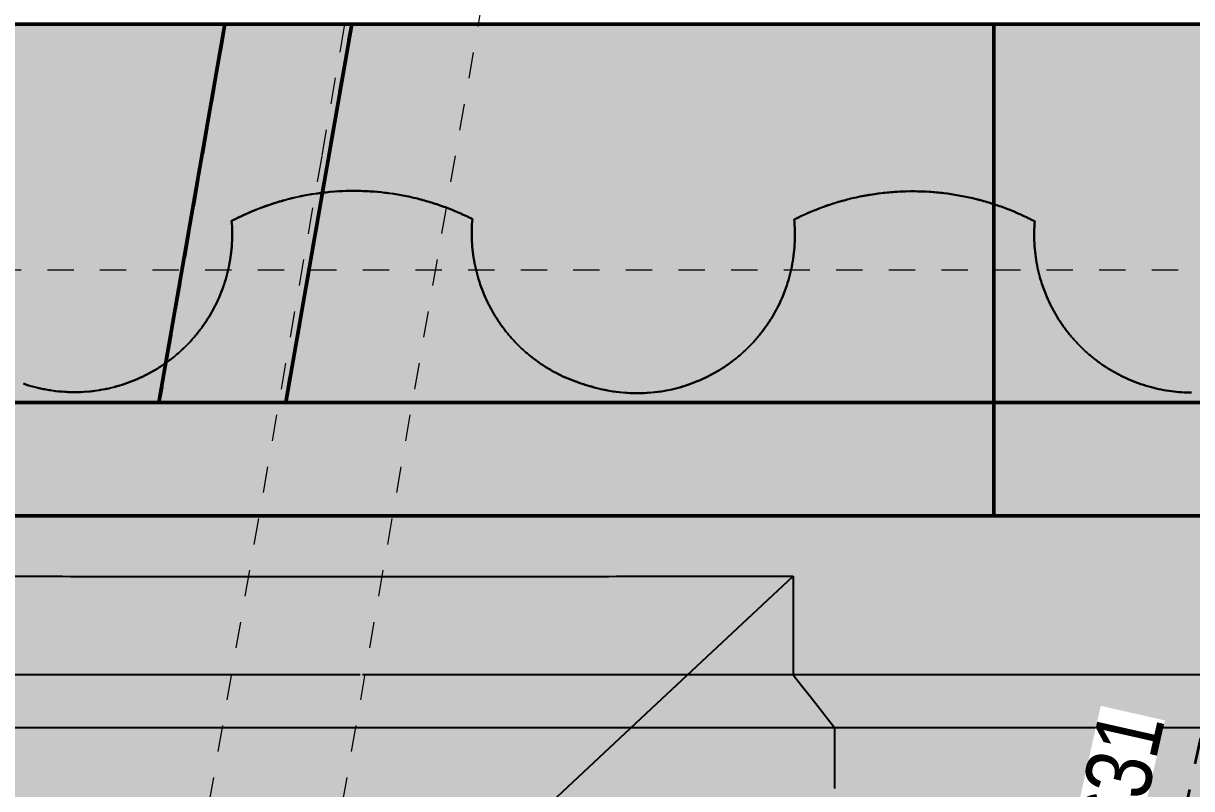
# Model space of a CAD drawing. Header units: metres. Extents: x -1161 to -1081, y 0 to 563.
# Drawn here: x -1126.315 to -1121.872, y 543.145 to 546.057 of the extents above; entities that cross this region are included whole.
import ezdxf

# ---------------------------------------------------------------- set-up
doc = ezdxf.new("R2010")
doc.units = ezdxf.units.M
for name, pattern in [('ControlLine', [0.02, 0.0125, -0.0025, 0.0025, -0.0025]), ('Dash - Tight', [0.0045, 0.003, -0.0015]), ('JacobsDash', [0.0045, 0.003, -0.0015]), ('JacobsGridLine', [0.0145, 0.01, -0.001, 0.0025, -0.001])]:
    doc.linetypes.add(name, pattern=pattern)
for name, color, linetype, lineweight in [('A-DETL', 7, 'Continuous', 13), ('A-DETL-GENF', 7, 'Continuous', 9), ('A-FLOR', 7, 'Continuous', 50), ('A-GENM', 7, 'Continuous', 35), ('G-ANNO-TEXT', 7, 'Continuous', 9), ('S-BEAM', 7, 'Continuous', 50), ('S-GRID', 7, 'Continuous', 9)]:
    doc.layers.add(name, color=color, linetype=linetype, lineweight=lineweight)
doc.styles.add('Arial Narrow_2', font='ARIALN.TTF', dxfattribs={"height": 0.25})

# ---------------------------------------------------------------- blocks, each defined once
blk = doc.blocks.new('T2DPAA-T2D-PWA-RW-M2D-000002_ControlLinesMinor_rvt-1-DRG-2873121 - DECK SLAB GENERAL ARRANGEMENT PLAN')
at = {"layer": 'A-DETL', "color": 150, "linetype": 'ControlLine', "lineweight": 35, "true_color": 0x0080ff}
blk.add_arc((-906.7582, 497.0745), 220, 166.350456, 170.117063, dxfattribs=at)
blk = doc.blocks.new('Top of Pavement - RL A - Top of Pavement - RL A-68818558-DRG-2873121 - DECK SLAB GENERAL ARRANGEMENT PLAN')
at = {"layer": 'A-GENM', "color": 9, "lineweight": 25, "true_color": 0xbebebe}
for points, knots in [([(136.3804, 26.9072), (136.348, 27.0292), (136.2796, 27.2867), (136.1752, 27.6797), (136.0671, 28.0862), (135.9591, 28.4927), (135.8511, 28.8992), (135.743, 29.3057), (135.635, 29.7122), (135.527, 30.1187), (135.4189, 30.5252), (135.3109, 30.9317), (135.2029, 31.3382), (135.0949, 31.7447), (134.9868, 32.1512), (134.8788, 32.5577), (134.7708, 32.9642), (134.6627, 33.3707), (134.5547, 33.7772), (134.4467, 34.1837), (134.3386, 34.5902), (134.2306, 34.9967), (134.1226, 35.4032), (134.0146, 35.8097), (133.9065, 36.2162), (133.7985, 36.6227), (133.6905, 37.0292), (133.5824, 37.4357), (133.4744, 37.8422), (133.3664, 38.2487), (133.2584, 38.6551), (133.1503, 39.0616), (133.0423, 39.4681), (132.9343, 39.8746), (132.8262, 40.2811), (132.7182, 40.6876), (132.6462, 40.9586), (132.6102, 41.0941)], [-0.4939315, -0.4939315, -0.4939315, -0.4939315, -0.4913295, -0.4884393, -0.4855491, -0.482659, -0.4797688, -0.4768786, -0.4739884, -0.4710983, -0.4682081, -0.4653179, -0.4624277, -0.4595376, -0.4566474, -0.4537572, -0.4508671, -0.4479769, -0.4450867, -0.4421965, -0.4393064, -0.4364162, -0.433526, -0.4306358, -0.4277457, -0.4248555, -0.4219653, -0.4190751, -0.416185, -0.4132948, -0.4104046, -0.4075145, -0.4046243, -0.4017341, -0.3988439, -0.3959538, -0.3930636, -0.3930636, -0.3930636, -0.3930636]), ([(136.8233, 25.2407), (136.7873, 25.3762), (136.7153, 25.6472), (136.6073, 26.0537), (136.4992, 26.4602), (136.4244, 26.7419), (136.3855, 26.8882), (136.3826, 26.8989)], [-0.50578035, -0.50578035, -0.50578035, -0.50578035, -0.50289017, -0.5, -0.49710983, -0.49421965, -0.49399048, -0.49399048, -0.49399048, -0.49399048]), ([(136.1969, 26.8199), (136.2329, 26.6844), (136.3049, 26.4134), (136.4129, 26.0069), (136.521, 25.6004), (136.629, 25.194), (136.737, 24.7875), (136.845, 24.381), (136.953, 23.9745), (137.0611, 23.5681), (137.1691, 23.1616), (137.2771, 22.7551), (137.3851, 22.3486), (137.4784, 21.9978), (137.5356, 21.7825), (137.5568, 21.7027)], [0.49421965, 0.49421965, 0.49421965, 0.49421965, 0.49710983, 0.5, 0.50289017, 0.50578035, 0.50867052, 0.51156069, 0.51445087, 0.51734104, 0.52023121, 0.52312139, 0.52601156, 0.52890173, 0.53060437, 0.53060437, 0.53060437, 0.53060437]), ([(137.75, 21.7537), (137.7292, 21.832), (137.6724, 22.0458), (137.5795, 22.3952), (137.4715, 22.8017), (137.3635, 23.2082), (137.2554, 23.6147), (137.1474, 24.0212), (137.0394, 24.4277), (136.9314, 24.8342), (136.8593, 25.1052), (136.8233, 25.2407)], [-0.53057242, -0.53057242, -0.53057242, -0.53057242, -0.52890173, -0.52601156, -0.52312139, -0.52023121, -0.51734104, -0.51445087, -0.51156069, -0.50867052, -0.50578035, -0.50578035, -0.50578035, -0.50578035])]:
    blk.add_open_spline(points, degree=3, knots=knots, dxfattribs=at)
for points in [[(135.7648, 28.4458), (135.8008, 28.3103), (135.8728, 28.0393), (135.9448, 27.7683), (135.9808, 27.6328)], [(135.9808, 27.6328), (136.0168, 27.4973), (136.0889, 27.2264), (136.1609, 26.9554), (136.1969, 26.8199)]]:
    blk.add_open_spline(points, degree=3, dxfattribs=at)
blk = doc.blocks.new('T2DPAA-T2D-C3S-RS-M3D-100334_rvt-1-DRG-2873121 - DECK SLAB GENERAL ARRANGEMENT PLAN')
at = {"layer": 'A-GENM', "color": 254, "lineweight": 25, "true_color": 0xd1d1d1}
for p, q in [((-1123.9254, 543.4497), (-1123.3867, 543.9532)), ((-1124.5413, 542.8742), (-1123.9259, 543.4493))]:
    blk.add_line(p, q, dxfattribs=at)
at = {"layer": 'A-GENM', "color": 9, "lineweight": 25, "true_color": 0xbebebe}
blk.add_line((-1123.2301, 543.3779), (-1123.2301, 543.145), dxfattribs=at)
at = {"layer": 'A-GENM', "color": 9, "lineweight": 25, "true_color": 0xbebebe, "flags": 128}
for points in [[(-1123.3867, 543.9532), (-1123.3867, 543.8781), (-1123.3867, 543.803), (-1123.3867, 543.7279), (-1123.3867, 543.6529), (-1123.3867, 543.5778)], [(-1123.3867, 543.5778), (-1123.3554, 543.5378), (-1123.3241, 543.4978), (-1123.2927, 543.4579), (-1123.2614, 543.4179), (-1123.2301, 543.3779)]]:
    blk.add_lwpolyline(points, dxfattribs=at)
at = {"layer": 'A-GENM', "color": 9, "lineweight": 25, "true_color": 0xbebebe}
for points, knots in [([(-1125.5227, 545.3049), (-1125.4484, 545.3439), (-1125.2899, 545.4031), (-1125.0469, 545.4288), (-1124.8702, 545.4054), (-1124.7803, 545.3803), (-1124.7625, 545.3748)], [-1, -1, -1, -1, -0.7352941, -0.4705882, -0.2352941, -0.1764706, -0.1764706, -0.1764706, -0.1764706]), ([(-1123.3837, 545.3104), (-1123.3088, 545.3482), (-1123.1495, 545.4049), (-1122.9063, 545.4269), (-1122.7301, 545.4007), (-1122.6407, 545.3743), (-1122.623, 545.3685)], [-1, -1, -1, -1, -0.7352941, -0.4705882, -0.2352941, -0.1764706, -0.1764706, -0.1764706, -0.1764706]), ([(-1124.6071, 545.312), (-1124.6097, 545.2841), (-1124.6105, 545.242), (-1124.607, 545.2001), (-1124.6053, 545.1862)], [-1, -1, -1, -1, -0.9, -0.85, -0.85, -0.85, -0.85]), ([(-1122.4686, 545.3034), (-1122.471, 545.2756), (-1122.4717, 545.2336), (-1122.468, 545.1918), (-1122.4663, 545.1779)], [-1, -1, -1, -1, -0.9, -0.85, -0.85, -0.85, -0.85]), ([(-1126.2746, 544.6737), (-1126.2437, 544.6655), (-1126.1807, 544.6541), (-1126.0845, 544.6521), (-1126.0034, 544.6635), (-1125.9554, 544.6765), (-1125.9385, 544.6819)], [-1, -1, -1, -1, -0.9166667, -0.8333333, -0.75, -0.7037037, -0.7037037, -0.7037037, -0.7037037]), ([(-1124.164, 544.678), (-1124.1303, 544.6672), (-1124.0609, 544.6516), (-1123.9543, 544.6468), (-1123.8627, 544.6591), (-1123.808, 544.6744), (-1123.7879, 544.6813)], [-1, -1, -1, -1, -0.9107143, -0.8214286, -0.7321429, -0.6785714, -0.6785714, -0.6785714, -0.6785714]), ([(-1126.6624, 543.9535), (-1126.5067, 543.9533), (-1126.195, 543.9529), (-1125.8053, 543.9522), (-1125.5379, 543.952), (-1125.4265, 543.9519), (-1125.3932, 543.9519)], [0.2224735, 0.2224735, 0.2224735, 0.2224735, 0.3333333, 0.4444444, 0.5, 0.5237322, 0.5237322, 0.5237322, 0.5237322]), ([(-1125.3099, 543.9519), (-1125.293, 543.9519), (-1125.198, 543.9519), (-1125.0251, 543.952), (-1124.791, 543.9522), (-1124.557, 543.9524), (-1124.2449, 543.9527), (-1123.8548, 543.9529), (-1123.5428, 543.9531), (-1123.3867, 543.9532)], [0.5435075, 0.5435075, 0.5435075, 0.5435075, 0.5555556, 0.6111111, 0.6666667, 0.7222222, 0.7777778, 0.8888889, 1, 1, 1, 1]), ([(-1119.701, 543.5778), (-1119.8375, 543.5778), (-1120.247, 543.5778), (-1120.7931, 543.5778), (-1121.3391, 543.5778), (-1121.7486, 543.5778), (-1122.1582, 543.5778), (-1122.5677, 543.5778), (-1122.9772, 543.5778), (-1123.2502, 543.5778), (-1123.3867, 543.5778)], [-1, -1, -1, -1, -0.888889, -0.666667, -0.555556, -0.444444, -0.333333, -0.222222, -0.111111, 0, 0, 0, 0])]:
    blk.add_open_spline(points, degree=3, knots=knots, dxfattribs=at)
at = {"layer": 'A-GENM', "color": 253, "lineweight": 25, "true_color": 0xa3a3a3}
for points in [[(-1125.2602, 545.3988), (-1125.2784, 545.395), (-1125.2966, 545.3907), (-1125.3146, 545.3859)], [(-1125.2051, 545.4085), (-1125.2235, 545.4058), (-1125.2419, 545.4025), (-1125.2602, 545.3988)], [(-1125.1495, 545.4152), (-1125.1681, 545.4135), (-1125.1866, 545.4113), (-1125.2051, 545.4085)], [(-1125.0937, 545.4188), (-1125.1123, 545.4181), (-1125.131, 545.4169), (-1125.1495, 545.4152)], [(-1125.0378, 545.4192), (-1125.0564, 545.4196), (-1125.0751, 545.4194), (-1125.0937, 545.4188)], [(-1124.9819, 545.4165), (-1125.0005, 545.4179), (-1125.0191, 545.4188), (-1125.0378, 545.4192)], [(-1124.9263, 545.4107), (-1124.9448, 545.4132), (-1124.9633, 545.4151), (-1124.9819, 545.4165)], [(-1124.871, 545.4018), (-1124.8894, 545.4053), (-1124.9078, 545.4082), (-1124.9263, 545.4107)], [(-1124.8164, 545.3898), (-1124.8255, 545.3921), (-1124.8436, 545.3963), (-1124.8619, 545.4001), (-1124.871, 545.4018)], [(-1123.1199, 545.4001), (-1123.1382, 545.3966), (-1123.1564, 545.3926), (-1123.1745, 545.3881)], [(-1123.0647, 545.409), (-1123.0832, 545.4066), (-1123.1016, 545.4036), (-1123.1199, 545.4001)], [(-1123.0091, 545.4148), (-1123.0277, 545.4134), (-1123.0462, 545.4115), (-1123.0647, 545.409)], [(-1122.9533, 545.4175), (-1122.9719, 545.4172), (-1122.9905, 545.4163), (-1123.0091, 545.4148)], [(-1122.8974, 545.4171), (-1122.916, 545.4178), (-1122.9346, 545.4179), (-1122.9533, 545.4175)], [(-1122.8416, 545.4135), (-1122.8601, 545.4152), (-1122.8787, 545.4164), (-1122.8974, 545.4171)], [(-1122.7861, 545.4069), (-1122.8045, 545.4096), (-1122.823, 545.4118), (-1122.8416, 545.4135)], [(-1122.731, 545.3971), (-1122.7493, 545.4009), (-1122.7676, 545.4041), (-1122.7861, 545.4069)], [(-1122.6766, 545.3843), (-1122.6856, 545.3867), (-1122.7037, 545.3912), (-1122.7219, 545.3953), (-1122.731, 545.3971)], [(-1125.4209, 545.3512), (-1125.4383, 545.3445), (-1125.4555, 545.3372), (-1125.4724, 545.3295)], [(-1125.3682, 545.3701), (-1125.386, 545.3643), (-1125.4035, 545.358), (-1125.4209, 545.3512)], [(-1125.3146, 545.3859), (-1125.3326, 545.3811), (-1125.3505, 545.3759), (-1125.3682, 545.3701)], [(-1124.7625, 545.3748), (-1124.7804, 545.3803), (-1124.7983, 545.3853), (-1124.8164, 545.3898)], [(-1124.7096, 545.3568), (-1124.7271, 545.3633), (-1124.7447, 545.3693), (-1124.7625, 545.3748)], [(-1124.6577, 545.3358), (-1124.6748, 545.3433), (-1124.6921, 545.3503), (-1124.7096, 545.3568)], [(-1123.2813, 545.3551), (-1123.2987, 545.3486), (-1123.316, 545.3417), (-1123.3331, 545.3342)], [(-1123.2283, 545.3731), (-1123.2461, 545.3676), (-1123.2638, 545.3616), (-1123.2813, 545.3551)], [(-1123.1745, 545.3881), (-1123.1926, 545.3836), (-1123.2105, 545.3786), (-1123.2283, 545.3731)], [(-1122.623, 545.3685), (-1122.6407, 545.3743), (-1122.6586, 545.3795), (-1122.6766, 545.3843)], [(-1122.5704, 545.3497), (-1122.5877, 545.3564), (-1122.6053, 545.3627), (-1122.623, 545.3685)], [(-1125.4724, 545.3295), (-1125.4894, 545.3218), (-1125.5062, 545.3136), (-1125.5227, 545.3049)], [(-1124.6071, 545.312), (-1124.6238, 545.3204), (-1124.6406, 545.3284), (-1124.6577, 545.3358)], [(-1124.6095, 545.2701), (-1124.6092, 545.2841), (-1124.6084, 545.2981), (-1124.6071, 545.312)], [(-1123.3331, 545.3342), (-1123.3502, 545.3267), (-1123.367, 545.3188), (-1123.3837, 545.3104)], [(-1123.3837, 545.3104), (-1123.3822, 545.2963), (-1123.3813, 545.2822), (-1123.3809, 545.268)], [(-1122.5188, 545.328), (-1122.5358, 545.3357), (-1122.553, 545.3429), (-1122.5704, 545.3497)], [(-1122.4686, 545.3034), (-1122.4851, 545.3121), (-1122.5019, 545.3202), (-1122.5188, 545.328)], [(-1125.5227, 545.3049), (-1125.5215, 545.2908), (-1125.5207, 545.2766), (-1125.5205, 545.2624)], [(-1125.5205, 545.2624), (-1125.5203, 545.2482), (-1125.5206, 545.234), (-1125.5214, 545.2198)], [(-1124.6089, 545.228), (-1124.6096, 545.242), (-1124.6098, 545.256), (-1124.6095, 545.2701)], [(-1123.3809, 545.268), (-1123.3805, 545.2539), (-1123.3805, 545.2397), (-1123.3811, 545.2256)], [(-1122.4708, 545.2616), (-1122.4706, 545.2755), (-1122.4698, 545.2895), (-1122.4686, 545.3034)], [(-1124.6053, 545.1862), (-1124.607, 545.2001), (-1124.6082, 545.214), (-1124.6089, 545.228)], [(-1123.3811, 545.2256), (-1123.3817, 545.2114), (-1123.3827, 545.1973), (-1123.3843, 545.1832)], [(-1122.47, 545.2197), (-1122.4707, 545.2336), (-1122.471, 545.2476), (-1122.4708, 545.2616)], [(-1122.4663, 545.1779), (-1122.468, 545.1918), (-1122.4692, 545.2057), (-1122.47, 545.2197)], [(-1125.5253, 545.1774), (-1125.5271, 545.1634), (-1125.5294, 545.1494), (-1125.5322, 545.1354)], [(-1124.5989, 545.1446), (-1124.6015, 545.1584), (-1124.6037, 545.1723), (-1124.6053, 545.1862)], [(-1123.3843, 545.1832), (-1123.3859, 545.1691), (-1123.3879, 545.1551), (-1123.3905, 545.1412)], [(-1122.4597, 545.1366), (-1122.4624, 545.1503), (-1122.4646, 545.1641), (-1122.4663, 545.1779)], [(-1125.5322, 545.1354), (-1125.535, 545.1215), (-1125.5383, 545.1077), (-1125.5421, 545.094)], [(-1124.5895, 545.1037), (-1124.5931, 545.1172), (-1124.5962, 545.1309), (-1124.5989, 545.1446)], [(-1123.3905, 545.1412), (-1123.3931, 545.1273), (-1123.3961, 545.1134), (-1123.3997, 545.0997)], [(-1122.4502, 545.0958), (-1122.4538, 545.1092), (-1122.457, 545.1229), (-1122.4597, 545.1366)], [(-1125.5421, 545.094), (-1125.544, 545.0872), (-1125.548, 545.0736), (-1125.5525, 545.0601), (-1125.5548, 545.0534)], [(-1124.5773, 545.0635), (-1124.5819, 545.0767), (-1124.5859, 545.0901), (-1124.5895, 545.1037)], [(-1123.3997, 545.0997), (-1123.4032, 545.086), (-1123.4072, 545.0724), (-1123.4117, 545.059)], [(-1122.4379, 545.0557), (-1122.4424, 545.0689), (-1122.4466, 545.0823), (-1122.4502, 545.0958)], [(-1125.5548, 545.0534), (-1125.5596, 545.0401), (-1125.5648, 545.0269), (-1125.5705, 545.0138)], [(-1124.5624, 545.0242), (-1124.5678, 545.0371), (-1124.5728, 545.0502), (-1124.5773, 545.0635)], [(-1123.4117, 545.059), (-1123.4162, 545.0456), (-1123.4212, 545.0323), (-1123.4266, 545.0192)], [(-1122.4228, 545.0166), (-1122.4283, 545.0295), (-1122.4333, 545.0425), (-1122.4379, 545.0557)], [(-1125.5705, 545.0138), (-1125.5761, 545.0008), (-1125.5823, 544.988), (-1125.5888, 544.9755)], [(-1124.5447, 544.9861), (-1124.551, 544.9986), (-1124.5569, 545.0113), (-1124.5624, 545.0242)], [(-1123.4266, 545.0192), (-1123.4321, 545.0061), (-1123.438, 544.9933), (-1123.4443, 544.9806)], [(-1122.405, 544.9787), (-1122.4114, 544.9911), (-1122.4173, 545.0038), (-1122.4228, 545.0166)], [(-1124.5243, 544.9493), (-1124.5315, 544.9613), (-1124.5383, 544.9736), (-1124.5447, 544.9861)], [(-1123.4443, 544.9806), (-1123.4507, 544.9679), (-1123.4575, 544.9555), (-1123.4647, 544.9433)], [(-1122.3847, 544.9421), (-1122.3919, 544.954), (-1122.3987, 544.9662), (-1122.405, 544.9787)], [(-1125.6099, 544.9385), (-1125.6174, 544.9264), (-1125.6252, 544.9146), (-1125.6335, 544.9031)], [(-1124.5015, 544.914), (-1124.5095, 544.9255), (-1124.5171, 544.9373), (-1124.5243, 544.9493)], [(-1124.4762, 544.8804), (-1124.485, 544.8913), (-1124.4935, 544.9025), (-1124.5015, 544.914)], [(-1123.4877, 544.9076), (-1123.4957, 544.896), (-1123.5042, 544.8846), (-1123.5131, 544.8736)], [(-1123.4647, 544.9433), (-1123.4719, 544.9311), (-1123.4796, 544.9192), (-1123.4877, 544.9076)], [(-1122.3618, 544.907), (-1122.3698, 544.9184), (-1122.3775, 544.9301), (-1122.3847, 544.9421)], [(-1122.3365, 544.8735), (-1122.3453, 544.8844), (-1122.3538, 544.8955), (-1122.3618, 544.907)], [(-1125.6596, 544.8694), (-1125.6687, 544.8585), (-1125.6782, 544.8479), (-1125.688, 544.8377)], [(-1125.6335, 544.9031), (-1125.6418, 544.8915), (-1125.6505, 544.8803), (-1125.6596, 544.8694)], [(-1124.4487, 544.8487), (-1124.4582, 544.8589), (-1124.4674, 544.8695), (-1124.4762, 544.8804)], [(-1123.5131, 544.8736), (-1123.522, 544.8625), (-1123.5312, 544.8518), (-1123.5409, 544.8414)], [(-1122.309, 544.842), (-1122.3185, 544.8522), (-1122.3277, 544.8627), (-1122.3365, 544.8735)], [(-1125.688, 544.8377), (-1125.6979, 544.8275), (-1125.7081, 544.8176), (-1125.7186, 544.8081)], [(-1124.4189, 544.819), (-1124.4292, 544.8285), (-1124.4391, 544.8384), (-1124.4487, 544.8487)], [(-1124.3872, 544.7914), (-1124.3981, 544.8002), (-1124.4087, 544.8094), (-1124.4189, 544.819)], [(-1123.5409, 544.8414), (-1123.5505, 544.831), (-1123.5605, 544.821), (-1123.5708, 544.8113)], [(-1122.2793, 544.8124), (-1122.2895, 544.8219), (-1122.2994, 544.8318), (-1122.309, 544.842)], [(-1125.7512, 544.7807), (-1125.7624, 544.772), (-1125.7739, 544.7636), (-1125.7857, 544.7557)], [(-1125.7186, 544.8081), (-1125.7291, 544.7986), (-1125.74, 544.7895), (-1125.7512, 544.7807)], [(-1124.3536, 544.7661), (-1124.3651, 544.7741), (-1124.3763, 544.7826), (-1124.3872, 544.7914)], [(-1123.6029, 544.7834), (-1123.6139, 544.7745), (-1123.6252, 544.766), (-1123.6368, 544.7578)], [(-1123.5708, 544.8113), (-1123.5812, 544.8016), (-1123.5919, 544.7923), (-1123.6029, 544.7834)], [(-1122.2476, 544.7849), (-1122.2585, 544.7937), (-1122.2691, 544.8029), (-1122.2793, 544.8124)], [(-1122.2141, 544.7598), (-1122.2256, 544.7678), (-1122.2368, 544.7762), (-1122.2476, 544.7849)], [(-1125.8218, 544.7332), (-1125.8341, 544.7262), (-1125.8467, 544.7195), (-1125.8595, 544.7134)], [(-1125.7857, 544.7557), (-1125.7974, 544.7478), (-1125.8095, 544.7403), (-1125.8218, 544.7332)], [(-1124.3184, 544.7432), (-1124.3304, 544.7504), (-1124.3422, 544.7581), (-1124.3536, 544.7661)], [(-1124.2816, 544.7229), (-1124.2941, 544.7292), (-1124.3064, 544.736), (-1124.3184, 544.7432)], [(-1123.6724, 544.7347), (-1123.6846, 544.7274), (-1123.697, 544.7206), (-1123.7096, 544.7142)], [(-1123.6372, 544.7576), (-1123.6487, 544.7495), (-1123.6604, 544.7419), (-1123.6724, 544.7347)], [(-1122.1789, 544.737), (-1122.1909, 544.7442), (-1122.2027, 544.7518), (-1122.2141, 544.7598)], [(-1122.1422, 544.7168), (-1122.1547, 544.7231), (-1122.1669, 544.7298), (-1122.1789, 544.737)], [(-1126.2746, 544.6737), (-1126.2881, 544.6773), (-1126.3015, 544.6814), (-1126.3147, 544.6859)], [(-1125.8984, 544.6962), (-1125.9116, 544.691), (-1125.925, 544.6862), (-1125.9385, 544.6819)], [(-1125.8595, 544.7134), (-1125.8722, 544.7072), (-1125.8853, 544.7015), (-1125.8984, 544.6962)], [(-1124.2435, 544.7052), (-1124.2564, 544.7106), (-1124.2691, 544.7165), (-1124.2816, 544.7229)], [(-1124.2042, 544.6902), (-1124.2175, 544.6947), (-1124.2306, 544.6997), (-1124.2435, 544.7052)], [(-1124.164, 544.678), (-1124.1775, 544.6816), (-1124.1909, 544.6856), (-1124.2042, 544.6902)], [(-1123.7482, 544.6964), (-1123.7613, 544.6909), (-1123.7745, 544.6858), (-1123.7879, 544.6813)], [(-1123.7096, 544.7142), (-1123.7223, 544.7078), (-1123.7351, 544.7018), (-1123.7482, 544.6964)], [(-1122.1042, 544.6991), (-1122.1171, 544.7046), (-1122.1298, 544.7105), (-1122.1422, 544.7168)], [(-1122.0651, 544.6842), (-1122.0783, 544.6887), (-1122.0914, 544.6937), (-1122.1042, 544.6991)], [(-1126.2331, 544.6643), (-1126.247, 544.6669), (-1126.2609, 544.6701), (-1126.2746, 544.6737)], [(-1126.191, 544.6578), (-1126.2051, 544.6594), (-1126.2191, 544.6616), (-1126.2331, 544.6643)], [(-1126.1485, 544.6543), (-1126.1627, 544.6549), (-1126.1769, 544.6561), (-1126.191, 544.6578)], [(-1126.106, 544.6538), (-1126.1202, 544.6534), (-1126.1344, 544.6536), (-1126.1485, 544.6543)], [(-1126.0635, 544.6563), (-1126.0776, 544.655), (-1126.0918, 544.6541), (-1126.106, 544.6538)], [(-1126.0212, 544.6619), (-1126.0353, 544.6595), (-1126.0493, 544.6577), (-1126.0635, 544.6563)], [(-1125.9795, 544.6704), (-1125.9933, 544.6671), (-1126.0072, 544.6642), (-1126.0212, 544.6619)], [(-1125.9385, 544.6819), (-1125.9521, 544.6776), (-1125.9657, 544.6737), (-1125.9795, 544.6704)], [(-1124.1231, 544.6664), (-1124.1368, 544.6698), (-1124.1505, 544.6736), (-1124.164, 544.678)], [(-1124.0815, 544.6579), (-1124.0954, 544.6602), (-1124.1093, 544.6631), (-1124.1231, 544.6664)], [(-1124.0393, 544.6522), (-1124.0534, 544.6536), (-1124.0675, 544.6555), (-1124.0815, 544.6579)], [(-1123.9969, 544.6496), (-1124.0111, 544.65), (-1124.0252, 544.6509), (-1124.0393, 544.6522)], [(-1123.9544, 544.65), (-1123.9686, 544.6493), (-1123.9828, 544.6492), (-1123.9969, 544.6496)], [(-1123.9121, 544.6534), (-1123.9262, 544.6517), (-1123.9403, 544.6506), (-1123.9544, 544.65)], [(-1123.8701, 544.6597), (-1123.884, 544.6571), (-1123.898, 544.655), (-1123.9121, 544.6534)], [(-1123.8286, 544.669), (-1123.8423, 544.6654), (-1123.8562, 544.6623), (-1123.8701, 544.6597)], [(-1123.7879, 544.6813), (-1123.8013, 544.6767), (-1123.8149, 544.6726), (-1123.8286, 544.669)], [(-1122.025, 544.672), (-1122.0385, 544.6756), (-1122.0518, 544.6797), (-1122.0651, 544.6842)], [(-1121.9873, 544.6633), (-1121.9999, 544.6658), (-1122.0125, 544.6687), (-1122.025, 544.672)], [(-1121.9491, 544.657), (-1121.9619, 544.6587), (-1121.9746, 544.6608), (-1121.9873, 544.6633)], [(-1121.9106, 544.6532), (-1121.9235, 544.6541), (-1121.9363, 544.6553), (-1121.9491, 544.657)], [(-1121.8719, 544.6519), (-1121.8848, 544.6519), (-1121.8977, 544.6524), (-1121.9106, 544.6532)]]:
    blk.add_open_spline(points, degree=3, dxfattribs=at)
at = {"layer": 'A-GENM', "color": 9, "lineweight": 25, "true_color": 0xbebebe}
for points in [[(-1124.7625, 545.3748), (-1124.7447, 545.3693), (-1124.7271, 545.3633), (-1124.7096, 545.3568)], [(-1124.7096, 545.3568), (-1124.6921, 545.3503), (-1124.6748, 545.3433), (-1124.6577, 545.3358)], [(-1122.623, 545.3685), (-1122.6053, 545.3627), (-1122.5877, 545.3564), (-1122.5704, 545.3497)], [(-1124.6577, 545.3358), (-1124.6406, 545.3284), (-1124.6238, 545.3204), (-1124.6071, 545.312)], [(-1123.3843, 545.1832), (-1123.3827, 545.1973), (-1123.3806, 545.2255), (-1123.3804, 545.2681), (-1123.3822, 545.2963), (-1123.3837, 545.3104)], [(-1122.5704, 545.3497), (-1122.553, 545.3429), (-1122.5358, 545.3357), (-1122.5188, 545.328)], [(-1122.5188, 545.328), (-1122.5019, 545.3202), (-1122.4851, 545.3121), (-1122.4686, 545.3034)], [(-1125.5253, 545.1774), (-1125.5235, 545.1915), (-1125.5209, 545.2198), (-1125.52, 545.2624), (-1125.5215, 545.2908), (-1125.5227, 545.3049)], [(-1125.5322, 545.1354), (-1125.5294, 545.1494), (-1125.5271, 545.1634), (-1125.5253, 545.1774)], [(-1124.6053, 545.1862), (-1124.6037, 545.1723), (-1124.6015, 545.1584), (-1124.5989, 545.1446)], [(-1123.3905, 545.1412), (-1123.3879, 545.1551), (-1123.3859, 545.1691), (-1123.3843, 545.1832)], [(-1122.4663, 545.1779), (-1122.4646, 545.1641), (-1122.4624, 545.1503), (-1122.4597, 545.1366)], [(-1125.5421, 545.094), (-1125.5383, 545.1077), (-1125.535, 545.1215), (-1125.5322, 545.1354)], [(-1124.5989, 545.1446), (-1124.5962, 545.1309), (-1124.5931, 545.1172), (-1124.5895, 545.1037)], [(-1123.3997, 545.0997), (-1123.3961, 545.1134), (-1123.3931, 545.1273), (-1123.3905, 545.1412)], [(-1122.4597, 545.1366), (-1122.457, 545.1229), (-1122.4538, 545.1093), (-1122.4502, 545.0958)], [(-1125.5548, 545.0534), (-1125.5501, 545.0668), (-1125.5459, 545.0804), (-1125.5421, 545.094)], [(-1124.5895, 545.1037), (-1124.5859, 545.0901), (-1124.5819, 545.0767), (-1124.5773, 545.0635)], [(-1123.4117, 545.059), (-1123.4072, 545.0724), (-1123.4032, 545.086), (-1123.3997, 545.0997)], [(-1122.4502, 545.0958), (-1122.4465, 545.0823), (-1122.4424, 545.0689), (-1122.4379, 545.0557)], [(-1125.5705, 545.0138), (-1125.5648, 545.0269), (-1125.5596, 545.0401), (-1125.5548, 545.0534)], [(-1124.5773, 545.0635), (-1124.5728, 545.0502), (-1124.5678, 545.0371), (-1124.5624, 545.0242)], [(-1123.4266, 545.0192), (-1123.4212, 545.0323), (-1123.4162, 545.0456), (-1123.4117, 545.059)], [(-1122.4379, 545.0557), (-1122.4333, 545.0425), (-1122.4283, 545.0295), (-1122.4228, 545.0166)], [(-1125.5888, 544.9755), (-1125.5823, 544.988), (-1125.5761, 545.0008), (-1125.5705, 545.0138)], [(-1124.5624, 545.0242), (-1124.5569, 545.0113), (-1124.551, 544.9986), (-1124.5447, 544.9861)], [(-1123.4443, 544.9806), (-1123.438, 544.9933), (-1123.4321, 545.0061), (-1123.4266, 545.0192)], [(-1122.4228, 545.0166), (-1122.4173, 545.0038), (-1122.4114, 544.9911), (-1122.405, 544.9787)], [(-1125.6099, 544.9385), (-1125.6024, 544.9505), (-1125.5954, 544.9629), (-1125.5888, 544.9755)], [(-1124.5447, 544.9861), (-1124.5383, 544.9736), (-1124.5315, 544.9613), (-1124.5243, 544.9493)], [(-1123.4647, 544.9433), (-1123.4575, 544.9555), (-1123.4507, 544.9679), (-1123.4443, 544.9806)], [(-1122.405, 544.9787), (-1122.3987, 544.9662), (-1122.3919, 544.954), (-1122.3847, 544.9421)], [(-1125.6335, 544.9031), (-1125.6252, 544.9146), (-1125.6174, 544.9264), (-1125.6099, 544.9385)], [(-1124.5243, 544.9493), (-1124.5171, 544.9373), (-1124.5095, 544.9255), (-1124.5015, 544.914)], [(-1124.5015, 544.914), (-1124.4935, 544.9025), (-1124.485, 544.8913), (-1124.4762, 544.8804)], [(-1123.5131, 544.8736), (-1123.5042, 544.8846), (-1123.4957, 544.896), (-1123.4877, 544.9076)], [(-1123.4877, 544.9076), (-1123.4796, 544.9192), (-1123.4719, 544.9311), (-1123.4647, 544.9433)], [(-1122.3847, 544.9421), (-1122.3775, 544.9301), (-1122.3698, 544.9184), (-1122.3618, 544.907)], [(-1122.3618, 544.907), (-1122.3538, 544.8955), (-1122.3453, 544.8844), (-1122.3365, 544.8735)], [(-1125.7186, 544.8081), (-1125.6975, 544.8271), (-1125.6778, 544.8476), (-1125.6596, 544.8694)], [(-1125.6596, 544.8694), (-1125.6505, 544.8803), (-1125.6418, 544.8915), (-1125.6335, 544.9031)], [(-1124.4762, 544.8804), (-1124.4674, 544.8695), (-1124.4582, 544.8589), (-1124.4487, 544.8487)], [(-1123.5409, 544.8414), (-1123.5312, 544.8518), (-1123.522, 544.8625), (-1123.5131, 544.8736)], [(-1122.3365, 544.8735), (-1122.3277, 544.8627), (-1122.3185, 544.8522), (-1122.309, 544.842)], [(-1124.4487, 544.8487), (-1124.4391, 544.8384), (-1124.4292, 544.8285), (-1124.419, 544.819)], [(-1124.419, 544.819), (-1124.4087, 544.8094), (-1124.3981, 544.8002), (-1124.3872, 544.7914)], [(-1123.5708, 544.8113), (-1123.5605, 544.821), (-1123.5505, 544.831), (-1123.5409, 544.8414)], [(-1122.309, 544.842), (-1122.2994, 544.8318), (-1122.2895, 544.8219), (-1122.2793, 544.8124)], [(-1125.7857, 544.7557), (-1125.7739, 544.7636), (-1125.7624, 544.772), (-1125.7512, 544.7807)], [(-1125.7512, 544.7807), (-1125.74, 544.7894), (-1125.7291, 544.7986), (-1125.7186, 544.8081)], [(-1124.3872, 544.7914), (-1124.3763, 544.7826), (-1124.3651, 544.7741), (-1124.3536, 544.7661)], [(-1123.6368, 544.7578), (-1123.6252, 544.766), (-1123.6139, 544.7745), (-1123.6029, 544.7834)], [(-1123.6029, 544.7834), (-1123.5919, 544.7923), (-1123.5812, 544.8016), (-1123.5708, 544.8113)], [(-1122.2793, 544.8124), (-1122.2691, 544.8029), (-1122.2585, 544.7937), (-1122.2476, 544.785)], [(-1122.2476, 544.785), (-1122.2368, 544.7762), (-1122.2256, 544.7678), (-1122.2141, 544.7598)], [(-1125.8595, 544.7134), (-1125.8467, 544.7195), (-1125.8341, 544.7262), (-1125.8218, 544.7332)], [(-1125.8218, 544.7332), (-1125.8095, 544.7403), (-1125.7974, 544.7478), (-1125.7857, 544.7557)], [(-1124.3536, 544.7661), (-1124.3422, 544.7581), (-1124.3304, 544.7504), (-1124.3184, 544.7432)], [(-1124.3184, 544.7432), (-1124.3064, 544.736), (-1124.2941, 544.7292), (-1124.2816, 544.7229)], [(-1123.7096, 544.7142), (-1123.697, 544.7206), (-1123.6846, 544.7275), (-1123.6725, 544.7347)], [(-1123.6725, 544.7347), (-1123.6604, 544.7419), (-1123.6487, 544.7495), (-1123.6372, 544.7576)], [(-1122.2141, 544.7598), (-1122.2027, 544.7518), (-1122.1909, 544.7442), (-1122.1789, 544.737)], [(-1122.1789, 544.737), (-1122.1669, 544.7298), (-1122.1547, 544.7231), (-1122.1422, 544.7168)], [(-1126.3147, 544.6859), (-1126.3015, 544.6814), (-1126.2881, 544.6773), (-1126.2746, 544.6737)], [(-1125.9385, 544.6819), (-1125.925, 544.6862), (-1125.9116, 544.691), (-1125.8984, 544.6962)], [(-1125.8984, 544.6962), (-1125.8852, 544.7015), (-1125.8722, 544.7072), (-1125.8595, 544.7134)], [(-1124.2816, 544.7229), (-1124.2691, 544.7165), (-1124.2564, 544.7106), (-1124.2435, 544.7052)], [(-1124.2435, 544.7052), (-1124.2306, 544.6997), (-1124.2175, 544.6947), (-1124.2042, 544.6902)], [(-1124.2042, 544.6902), (-1124.1909, 544.6856), (-1124.1775, 544.6816), (-1124.164, 544.678)], [(-1123.7879, 544.6813), (-1123.7745, 544.6858), (-1123.7613, 544.6909), (-1123.7482, 544.6963)], [(-1123.7482, 544.6963), (-1123.7351, 544.7018), (-1123.7223, 544.7078), (-1123.7096, 544.7142)], [(-1122.1422, 544.7168), (-1122.1298, 544.7105), (-1122.1171, 544.7046), (-1122.1042, 544.6991)], [(-1122.1042, 544.6991), (-1122.0913, 544.6937), (-1122.0783, 544.6887), (-1122.0651, 544.6842)], [(-1122.0651, 544.6842), (-1122.0518, 544.6797), (-1122.0385, 544.6756), (-1122.025, 544.672)], [(-1122.025, 544.672), (-1122.0125, 544.6687), (-1121.9999, 544.6658), (-1121.9873, 544.6633)], [(-1121.9873, 544.6633), (-1121.9746, 544.6608), (-1121.9619, 544.6587), (-1121.9491, 544.657)], [(-1121.9491, 544.657), (-1121.9235, 544.6536), (-1121.8977, 544.6519), (-1121.8719, 544.6519)], [(-1125.393, 543.9519), (-1125.3657, 543.9519), (-1125.3383, 543.9519), (-1125.3109, 543.9519)], [(-1123.2301, 543.3779), (-1123.0994, 543.3779), (-1122.9687, 543.3779), (-1122.838, 543.3779)], [(-1122.838, 543.3779), (-1122.7073, 543.3779), (-1122.5766, 543.3779), (-1122.4459, 543.3779)], [(-1122.4459, 543.3779), (-1122.3152, 543.3779), (-1122.1845, 543.3779), (-1122.0538, 543.3779)], [(-1122.0538, 543.3779), (-1121.9231, 543.3779), (-1121.7925, 543.3779), (-1121.6618, 543.3779)]]:
    blk.add_open_spline(points, degree=3, dxfattribs=at)
at = {"layer": 'A-GENM', "color": 253, "lineweight": 25, "true_color": 0xa3a3a3}
for points, knots in [([(-1125.5214, 545.2198), (-1125.522, 545.2092), (-1125.5232, 545.1951), (-1125.5249, 545.181), (-1125.5253, 545.1774)], [-0.92592593, -0.92592593, -0.92592593, -0.92592593, -0.89814815, -0.88888889, -0.88888889, -0.88888889, -0.88888889]), ([(-1125.5888, 544.9755), (-1125.5905, 544.9723), (-1125.5972, 544.9598), (-1125.6043, 544.9475), (-1125.6099, 544.9385)], [-0.7037037, -0.7037037, -0.7037037, -0.7037037, -0.69444444, -0.66666667, -0.66666667, -0.66666667, -0.66666667])]:
    blk.add_open_spline(points, degree=3, knots=knots, dxfattribs=at)
at = {"layer": 'A-GENM', "color": 253, "lineweight": 25, "true_color": 0xa3a3a3, "rotation": 75.11694444444437}
blk.add_blockref('Top of Pavement - RL A - Top of Pavement - RL A-68818558-DRG-2873121 - DECK SLAB GENERAL ARRANGEMENT PLAN', (-1134.0578, 404.8616), dxfattribs=at)
blk = doc.blocks.new('T2DPAA-T2D-C3S-TF-XRF-100102_dwg-40805790-DRG-2873121 - DECK SLAB GENERAL ARRANGEMENT PLAN')
at = {"color": 1, "linetype": 'Dash - Tight', "lineweight": 18, "true_color": 0xff0000}
for p, q in [((59.663, -674.3158), (63.1485, -674.0108)), ((22.105, -677.6018), (59.663, -674.3158)), ((22.2354, -678.0923), (63.2789, -674.5013))]:
    blk.add_line(p, q, dxfattribs=at)
blk = doc.blocks.new('T2DPAA-T2D-PWC-TF-M2D-100101_TrafficSigDesign_rvt-1-DRG-2873121 - DECK SLAB GENERAL ARRANGEMENT PLAN')
at = {"color": 1, "linetype": 'Dash - Tight', "lineweight": 18, "true_color": 0xff0000, "rotation": 75.11694444444437}
blk.add_blockref('T2DPAA-T2D-C3S-TF-XRF-100102_dwg-40805790-DRG-2873121 - DECK SLAB GENERAL ARRANGEMENT PLAN', (-1792.1969, 661.0881), dxfattribs=at)

msp = doc.modelspace()

# ---------------------------------------------------------------- hatches: boundary and pattern name
at = {"layer": 'A-DETL-GENF', "true_color": 0xc0c0c0, "transparency": 33554624}
h = msp.add_hatch(color=9, dxfattribs=at)
h.paths.add_polyline_path([(-1111.4068, 507.6833), (-1111.4038, 509.3104), (-1115.8427, 509.5292), (-1115.9672, 509.6084), (-1116.0843, 509.6947), (-1116.1785, 509.7729), (-1116.2782, 509.8688), (-1115.9515, 510.1359), (-1115.8802, 510.0721), (-1115.8383, 510.0373), (-1111.9939, 509.8934), (-1111.8511, 509.8074), (-1111.7031, 509.7308), (-1111.5505, 509.6639), (-1111.3939, 509.607), (-1105.4244, 543.8703), (-1105.0297, 543.8889), (-1105.0437, 546.0535), (-1135.8197, 546.0535), (-1135.8232, 544.1752), (-1141.7908, 509.9228), (-1142.1676, 509.9226), (-1142.1716, 507.7407), (-1111.7207, 507.6839)])
h.paths.add_polyline_path([(-1141.9428, 509.9086), (-1141.9428, 509.9086), (-1141.8958, 509.9086)])
h.paths.add_polyline_path([(-1113.0758, 510.4344), (-1113.5295, 511.0763), (-1112.9817, 510.9822), (-1113.0494, 510.5882)])
h.paths.add_polyline_path([(-1114.5522, 511.4141), (-1114.5522, 511.4142), (-1114.5522, 511.4142)])
h.paths.add_polyline_path([(-1114.5522, 511.4141), (-1114.5522, 511.4142), (-1114.5522, 511.4142)])
h.paths.add_polyline_path([(-1114.5522, 511.4142), (-1114.5522, 511.4142), (-1114.5548, 511.4883)])
h.paths.add_polyline_path([(-1116.9781, 512.2536), (-1116.9781, 512.2536), (-1116.9781, 512.4315)])
h.paths.add_polyline_path([(-1115.0674, 515.8749), (-1115.1233, 515.8783), (-1115.1771, 515.894), (-1115.2259, 515.9213), (-1115.2675, 515.9588), (-1115.2997, 516.0046), (-1115.3209, 516.0564), (-1115.3301, 516.1116), (-1115.3267, 516.1675), (-1115.311, 516.2212), (-1115.2837, 516.2701), (-1115.2462, 516.3117), (-1115.2004, 516.3439), (-1115.1486, 516.3651), (-1115.0934, 516.3743), (-1115.0375, 516.3709), (-1114.9838, 516.3552), (-1114.9349, 516.3279), (-1114.8933, 516.2904), (-1114.8611, 516.2446), (-1114.8399, 516.1928), (-1114.8308, 516.1376), (-1114.8341, 516.0817), (-1114.8499, 516.028), (-1114.8771, 515.9791), (-1114.9146, 515.9375), (-1114.9604, 515.9053), (-1115.0122, 515.8841)])
h.paths.add_polyline_path([(-1137.0676, 517.9372), (-1137.2404, 517.9646), (-1137.17, 518.409), (-1136.9972, 518.3817)])
h.paths.add_polyline_path([(-1115.8363, 519.4858), (-1116.5316, 519.4858), (-1116.5316, 520.4658), (-1115.5188, 520.4658), (-1115.6916, 519.4858)])
h.paths.add_polyline_path([(-1132.9721, 520.4137), (-1133.8993, 520.6601), (-1133.7199, 521.6724), (-1132.7564, 521.2255), (-1132.8746, 520.7806)])
h.paths.add_polyline_path([(-1124.1477, 521.9446), (-1124.2036, 521.9479), (-1124.2573, 521.9637), (-1124.3062, 521.9909), (-1124.3478, 522.0284), (-1124.38, 522.0742), (-1124.4012, 522.126), (-1124.4103, 522.1813), (-1124.4069, 522.2371), (-1124.3912, 522.2909), (-1124.3639, 522.3398), (-1124.3264, 522.3813), (-1124.2807, 522.4135), (-1124.2288, 522.4347), (-1124.1736, 522.4439), (-1124.1177, 522.4405), (-1124.064, 522.4248), (-1124.0151, 522.3975), (-1123.9735, 522.36), (-1123.9413, 522.3142), (-1123.9201, 522.2624), (-1123.911, 522.2072), (-1123.9144, 522.1513), (-1123.9301, 522.0976), (-1123.9574, 522.0487), (-1123.9948, 522.0071), (-1124.0406, 521.9749), (-1124.0924, 521.9537)])
h.paths.add_polyline_path([(-1110.154, 535.2026), (-1110.3264, 535.2326), (-1110.2491, 535.6759), (-1110.0767, 535.6459), (-1110.1405, 535.28)])
h.paths.add_polyline_path([(-1121.9534, 535.2613), (-1122.0093, 535.2655), (-1122.0627, 535.2821), (-1122.1112, 535.3101), (-1122.1522, 535.3482), (-1122.1838, 535.395), (-1122.2041, 535.4467), (-1122.2123, 535.502), (-1122.2081, 535.5579), (-1122.1915, 535.6113), (-1122.1635, 535.6598), (-1122.1253, 535.7008), (-1122.079, 535.7323), (-1122.0269, 535.7526), (-1121.9715, 535.7609), (-1121.9157, 535.7567), (-1121.8622, 535.7401), (-1121.8138, 535.7121), (-1121.7728, 535.6739), (-1121.7413, 535.6276), (-1121.7207, 535.5739), (-1121.7127, 535.5201), (-1121.7169, 535.4643), (-1121.7335, 535.4108), (-1121.7615, 535.3624), (-1121.7997, 535.3214), (-1121.8459, 535.2899), (-1121.8981, 535.2695), (-1121.925, 535.2655)])
h.paths.add_polyline_path([(-1132.0744, 541.518), (-1131.9775, 542.0653), (-1131.4302, 541.9684), (-1131.7649, 541.7344)])
h.paths.add_polyline_path([(-1108.9396, 542.3796), (-1108.9396, 542.3796), (-1109.1005, 542.4389)])
h.paths.add_polyline_path([(-1127.7567, 542.3791), (-1127.7567, 542.3796), (-1127.7567, 542.3796)])
h.paths.add_polyline_path([(-1125.0406, 542.3796), (-1125.0406, 542.3796), (-1125.0359, 542.3796)])
h.paths.add_polyline_path([(-1109.9652, 543.3779), (-1109.9652, 543.3779), (-1109.9652, 543.3941)])
h.paths.add_polyline_path([(-1114.5775, 543.3779), (-1114.5775, 543.3779), (-1114.6427, 543.3779)])
h.paths.add_polyline_path([(-1114.7136, 543.3779), (-1114.7136, 543.3779), (-1114.8848, 543.3779)])
h.paths.add_polyline_path([(-1114.6994, 543.3779), (-1114.6994, 543.3779), (-1114.7136, 543.3779)])
h.paths.add_polyline_path([(-1114.6852, 543.3779), (-1114.6852, 543.3779), (-1114.6994, 543.3779)])
h.paths.add_polyline_path([(-1115.2978, 543.3779), (-1115.2978, 543.3779), (-1115.3382, 543.3779)])
h.paths.add_polyline_path([(-1125.1849, 543.378), (-1125.1849, 543.378), (-1125.241, 543.378)])
h.paths.add_polyline_path([(-1125.1674, 543.378), (-1125.1674, 543.378), (-1125.1849, 543.378)])
h.paths.add_polyline_path([(-1127.0023, 543.378), (-1127.0023, 543.378), (-1127.0023, 543.3869)])
h.paths.add_polyline_path([(-1127.227, 543.378), (-1127.227, 543.378), (-1127.2365, 543.378)])
h.paths.add_polyline_path([(-1135.8562, 543.378), (-1135.8562, 543.378), (-1135.8562, 543.3908)])
h.paths.add_polyline_path([(-1109.5636, 543.5777), (-1109.5636, 543.5777), (-1109.4664, 543.5777)])
h.paths.add_polyline_path([(-1113.5623, 543.5777), (-1113.5623, 543.5777), (-1113.5359, 543.5777)])
h.paths.add_polyline_path([(-1113.6023, 543.5777), (-1113.6023, 543.5777), (-1113.5623, 543.5777)])
h.paths.add_polyline_path([(-1113.6432, 543.5777), (-1113.6432, 543.5777), (-1113.6023, 543.5777)])
h.paths.add_polyline_path([(-1113.6847, 543.5777), (-1113.6847, 543.5777), (-1113.6432, 543.5777)])
h.paths.add_polyline_path([(-1113.7268, 543.5777), (-1113.7268, 543.5777), (-1113.6847, 543.5777)])
h.paths.add_polyline_path([(-1113.7317, 543.5777), (-1113.7317, 543.5777), (-1113.7268, 543.5777)])
h.paths.add_polyline_path([(-1113.7692, 543.5777), (-1113.7692, 543.5777), (-1113.7657, 543.5777)])
h.paths.add_polyline_path([(-1115.2665, 543.5777), (-1115.2665, 543.5777), (-1115.1667, 543.5777)])
h.paths.add_polyline_path([(-1115.6955, 543.5777), (-1115.6955, 543.5777), (-1115.6955, 543.5777)])
h.paths.add_polyline_path([(-1117.3617, 543.5777), (-1117.3617, 543.5777), (-1117.3219, 543.5777)])
h.paths.add_polyline_path([(-1123.9205, 543.5778), (-1123.9205, 543.5778), (-1123.9121, 543.5778)])
h.paths.add_polyline_path([(-1123.8701, 543.5778), (-1123.8701, 543.5778), (-1123.8286, 543.5778)])
h.paths.add_polyline_path([(-1124.8468, 543.5778), (-1124.8468, 543.5778), (-1124.8434, 543.5778)])
h.paths.add_polyline_path([(-1124.5357, 543.5778), (-1124.5357, 543.5778), (-1124.5357, 543.5893)])
h.paths.add_polyline_path([(-1125.773, 543.5778), (-1125.773, 543.5778), (-1125.7272, 543.5778)])
h.paths.add_polyline_path([(-1134.3195, 543.5779), (-1134.3195, 543.5779), (-1134.2873, 543.5779)])
h.paths.add_polyline_path([(-1134.2648, 543.5779), (-1134.2648, 543.5779), (-1134.1429, 543.5779)])
h.paths.add_polyline_path([(-1134.5774, 543.5779), (-1134.5774, 543.5779), (-1134.5345, 543.5779)])
h.paths.add_polyline_path([(-1134.6205, 543.5779), (-1134.6205, 543.5779), (-1134.6078, 543.5779)])
h.paths.add_polyline_path([(-1127.5997, 543.9528), (-1127.5997, 543.9528), (-1127.5997, 543.9535)])

# ---------------------------------------------------------------- linework, layer by layer
at = {"layer": 'A-DETL', "lineweight": 50}
msp.add_line((-1105.0437, 546.0535), (-1135.8197, 546.0535), dxfattribs=at)
at = {"layer": 'A-DETL', "linetype": 'JacobsDash', "lineweight": 50}
for p, q in [((-1125.548, 546.0536), (-1125.7989, 544.6136)), ((-1125.3167, 544.6136), (-1125.0658, 546.0536))]:
    msp.add_line(p, q, dxfattribs=at)
at = {"layer": 'A-FLOR'}
msp.add_line((-1135.8197, 546.0535), (-1105.0437, 546.0535), dxfattribs=at)
at = {"layer": 'S-BEAM', "color": 252, "true_color": 0x888888}
for p, q in [((-1122.6238, 546.0536), (-1129.6594, 546.0536)), ((-1125.548, 546.0536), (-1125.7989, 544.6136)), ((-1125.3167, 544.6136), (-1125.0658, 546.0536)), ((-1122.6238, 544.6136), (-1122.6238, 546.0536)), ((-1122.6238, 546.0536), (-1119.2555, 546.0536)), ((-1122.6238, 544.6136), (-1122.6238, 546.0536)), ((-1135.8224, 544.6136), (-1122.6238, 544.6136)), ((-1122.6238, 544.6136), (-1122.6238, 544.1836)), ((-1122.6238, 544.1836), (-1122.6238, 544.6136)), ((-1119.2555, 544.6136), (-1122.6238, 544.6136)), ((-1122.6248, 544.1836), (-1135.4608, 544.1836)), ((-1122.6238, 544.1836), (-1122.6248, 544.1836)), ((-1122.6238, 544.1836), (-1119.2565, 544.1836))]:
    msp.add_line(p, q, dxfattribs=at)
at = {"layer": 'S-GRID', "linetype": 'JacobsGridLine', "lineweight": 18}
msp.add_line((-1138.4233, 545.1185), (-1103.0234, 545.1185), dxfattribs=at)

# ---------------------------------------------------------------- block references
at = {"lineweight": 5}
for name in ['T2DPAA-T2D-C3S-RS-M3D-100334_rvt-1-DRG-2873121 - DECK SLAB GENERAL ARRANGEMENT PLAN', 'T2DPAA-T2D-PWC-TF-M2D-100101_TrafficSigDesign_rvt-1-DRG-2873121 - DECK SLAB GENERAL ARRANGEMENT PLAN', 'T2DPAA-T2D-PWA-RW-M2D-000002_ControlLinesMinor_rvt-1-DRG-2873121 - DECK SLAB GENERAL ARRANGEMENT PLAN']:
    msp.add_blockref(name, (0, 0), dxfattribs=at)

# ---------------------------------------------------------------- next in the draw order: texts
at = {"layer": 'G-ANNO-TEXT', "insert": (-1122.8701, 540.5733), "char_height": 0.25, "attachment_point": 1, "rotation": 77.2588, "style": 'Arial Narrow_2', "bg_fill": 3, "box_fill_scale": 1, "bg_fill_color": 256, "bg_fill_true_color": 13158600, "bg_fill_transparency": 0}
msp.add_mtext('CONTROL LINE MC31', dxfattribs=at)

doc.saveas('drawing.dxf')
